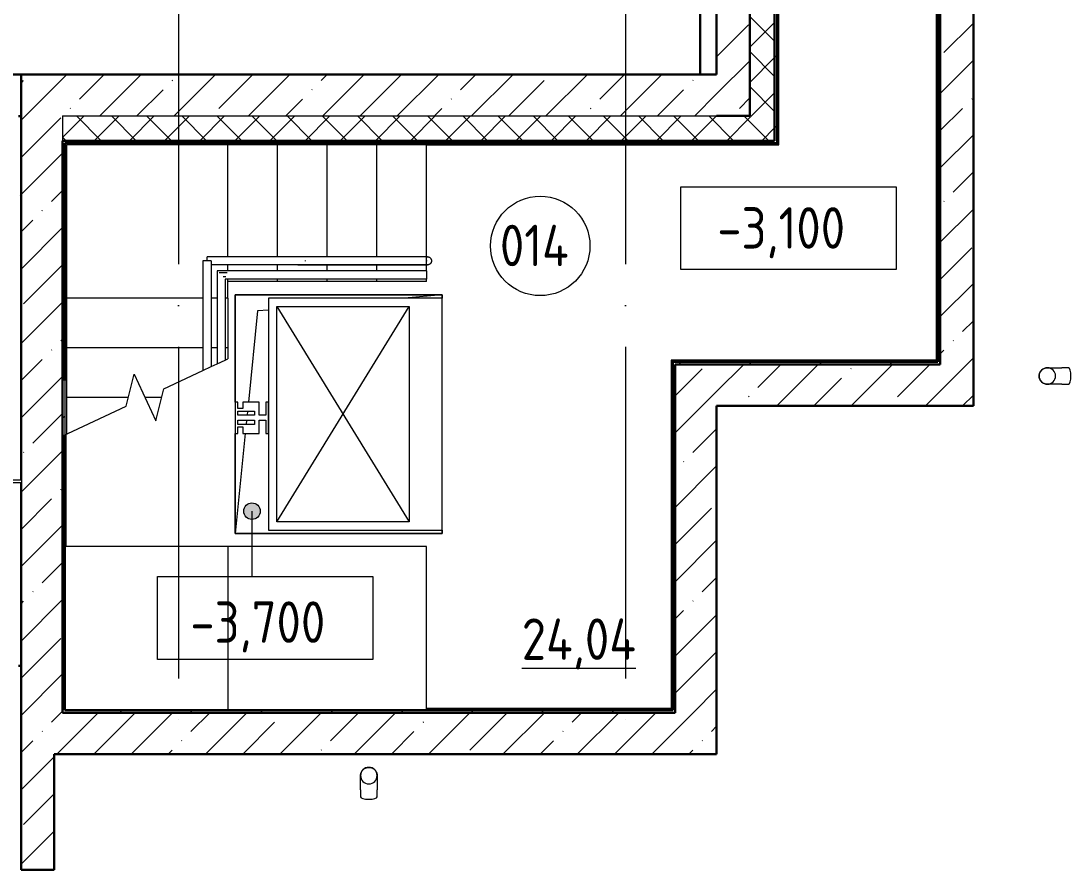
# Model space of a CAD drawing. Header units: millimetres. Extents: x -325553 to 627452, y -28539 to 738858.
# Drawn here: x -180377 to -174037, y 179568 to 184692 of the extents above; entities that cross this region are included whole.
import ezdxf

# ---------------------------------------------------------------- set-up
doc = ezdxf.new("R2010")
doc.units = ezdxf.units.MM
doc.linetypes.add('ADSK_Линия сетки', pattern=[25, 20, -2.5, 0, -2.5])
doc.linetypes.add('штриховаяX2', pattern=[1.5, 1, -0.5])
for name, color, linetype, lineweight in [('RC-Линии_связи-Адресные', 5, 'Continuous', 30), ('Аннотация', 7, 'Continuous', 18), ('Лестницы', 252, 'Continuous', 9), ('Марки помещений', 252, 'Continuous', 20), ('Обобщенные модели', 252, 'Continuous', 18), ('Оборудование', 8, 'Continuous', 18), ('Ограждение', 252, 'Continuous', 9), ('Оси', 252, 'Continuous', 9), ('Отметки', 7, 'Continuous', 9), ('Перекрытие', 252, 'Continuous', 18), ('Стены внутренние', 7, 'Continuous', 18), ('Стены наружные', 7, 'Continuous', 18), ('Стены штриховка', 7, 'Continuous', 9)]:
    doc.layers.add(name, color=color, linetype=linetype, lineweight=lineweight)
doc.styles.add('GOST Common_2', font='', dxfattribs={"width": 0.9, "height": 250})
doc.styles.get('GOST Common_2').set_extended_font_data('GOST type B')
pattern_1 = [(0, (-204731, -798.36), (0, 600), []), (90, (-204731, -798.36), (-600, 4e-14), [])]

# ---------------------------------------------------------------- blocks, each defined once
blk = doc.blocks.new('подвал')
at = {"layer": 'Ограждение', "true_color": 0x636466}
h = blk.add_hatch(dxfattribs=at)
h.set_pattern_fill('FP_22', color=251, style=0, pattern_type=2)
h.set_pattern_definition(pattern_1)
h.paths.add_polyline_path([(-175582, 12376.9), (-175582, 22696.9), (-175592, 22686.9), (-175592, 12386.9)])
h = blk.add_hatch(dxfattribs=at)
h.set_pattern_fill('FP_22', color=251, style=0, pattern_type=2)
h.set_pattern_definition(pattern_1)
h.paths.add_polyline_path([(-176542, 13686.9), (-176542, 20561.9), (-176552, 20551.9), (-176552, 13696.9)])
h = blk.add_hatch(dxfattribs=at)
h.set_pattern_fill('FP_22', color=251, style=0, pattern_type=2)
h.set_pattern_definition(pattern_1)
h.paths.add_polyline_path([(-177543.4, 13686.9), (-176542, 13686.9), (-176552, 13696.9), (-178668.7, 13696.9), (-178668.7, 13686.9)])
h = blk.add_hatch(dxfattribs=at)
h.set_pattern_fill('FP_22', color=251, style=0, pattern_type=2)
h.set_pattern_definition(pattern_1)
h.paths.add_polyline_path([(-177167, 12376.9), (-175582, 12376.9), (-175592, 12386.9), (-177192, 12386.9), (-177182, 12376.9)])
h = blk.add_hatch(dxfattribs=at)
h.set_pattern_fill('FP_22', color=251, style=0, pattern_type=2)
h.set_pattern_definition(pattern_1)
h.paths.add_polyline_path([(-177182, 10274.9), (-177182, 12376.9), (-177192, 12386.9), (-177192, 10284.9)])
h = blk.add_hatch(dxfattribs=at)
h.set_pattern_fill('FP_22', color=251, style=0, pattern_type=2)
h.set_pattern_definition(pattern_1)
h.paths.add_polyline_path([(-180844.2, 11261.9), (-180844.2, 11940.2), (-180852, 11936.6), (-180852, 11261.9)])
h = blk.add_hatch(dxfattribs=at)
h.set_pattern_fill('FP_35', color=251, style=0, pattern_type=2)
h.set_pattern_definition(pattern_1)
h.paths.add_polyline_path([(-177543.4, 10274.9), (-177182, 10274.9), (-177192, 10284.9), (-178668.7, 10284.9), (-178668.7, 10274.9)])
at = {"layer": 'Отметки', "true_color": 0x636466}
h = blk.add_hatch(color=251, dxfattribs=at)
edge = h.paths.add_edge_path()
edge.add_arc((-179722.6, 11476.1), 50, 0, 360)
at = {"layer": 'Аннотация', "color": 251, "lineweight": 20, "true_color": 0x636466}
for p, q in [((-177133.4, 12933.8), (-177133.4, 13433.8)), ((-177133.4, 13433.8), (-175833.4, 13433.8)), ((-175833.4, 13433.8), (-175833.4, 12933.8)), ((-175833.4, 12933.8), (-177133.4, 12933.8)), ((-180293.7, 10581), (-180293.7, 11081)), ((-180293.7, 11081), (-178993.7, 11081)), ((-178993.7, 11081), (-178993.7, 10581)), ((-178993.7, 10581), (-180293.7, 10581))]:
    blk.add_line(p, q, dxfattribs=at)
at = {"layer": 'Лестницы', "color": 251, "true_color": 0x636466}
for p, q in [((-179868.7, 13011.9), (-179868.7, 13686.9)), ((-179868.7, 13011.9), (-179868.7, 13686.9)), ((-179568.7, 13011.9), (-179568.7, 13686.9)), ((-179568.7, 13011.9), (-179568.7, 13686.9)), ((-179268.7, 13011.9), (-179268.7, 13686.9)), ((-179268.7, 13011.9), (-179268.7, 13686.9)), ((-178968.7, 13011.9), (-178968.7, 13686.9)), ((-178968.7, 13011.9), (-178968.7, 13686.9)), ((-178668.7, 13011.9), (-178668.7, 13686.9)), ((-178668.7, 13011.9), (-178668.7, 13686.9)), ((-179868.7, 12926.9), (-179868.7, 12961.9)), ((-179868.7, 12926.9), (-179868.7, 12961.9)), ((-179568.7, 12926.9), (-179568.7, 12961.9)), ((-179568.7, 12926.9), (-179568.7, 12961.9)), ((-179268.7, 12926.9), (-179268.7, 12961.9)), ((-179268.7, 12926.9), (-179268.7, 12961.9)), ((-178968.7, 12926.9), (-178968.7, 12961.9)), ((-178968.7, 12926.9), (-178968.7, 12961.9)), ((-178668.7, 12926.9), (-178668.7, 12961.9)), ((-178668.7, 12926.9), (-178668.7, 12961.9)), ((-179868.7, 12861.9), (-179868.7, 12876.9)), ((-179868.7, 12861.9), (-179868.7, 12876.9)), ((-179568.7, 12861.9), (-179568.7, 12876.9)), ((-179568.7, 12861.9), (-179568.7, 12876.9)), ((-179268.7, 12861.9), (-179268.7, 12876.9)), ((-179268.7, 12861.9), (-179268.7, 12876.9)), ((-178968.7, 12861.9), (-178968.7, 12876.9)), ((-178968.7, 12861.9), (-178968.7, 12876.9)), ((-178668.7, 12861.9), (-178668.7, 12876.9)), ((-178668.7, 12861.9), (-178668.7, 12876.9)), ((-179868.7, 12761.9), (-179868.7, 12861.9)), ((-179568.7, 12861.9), (-179868.7, 12861.9)), ((-179268.7, 12861.9), (-179568.7, 12861.9)), ((-178968.7, 12861.9), (-179268.7, 12861.9)), ((-178668.7, 12861.9), (-178968.7, 12861.9)), ((-180018.7, 12761.9), (-180842, 12761.9)), ((-180018.7, 12761.9), (-180842, 12761.9)), ((-179933.7, 12761.9), (-179968.7, 12761.9)), ((-179933.7, 12761.9), (-179968.7, 12761.9)), ((-179868.7, 12761.9), (-179883.7, 12761.9)), ((-179868.7, 12761.9), (-179883.7, 12761.9)), ((-179868.7, 12761.9), (-179868.7, 12461.9)), ((-180018.7, 12461.9), (-180842, 12461.9)), ((-180018.7, 12461.9), (-180842, 12461.9)), ((-179933.7, 12461.9), (-179968.7, 12461.9)), ((-179933.7, 12461.9), (-179968.7, 12461.9)), ((-179868.7, 12461.9), (-179883.7, 12461.9)), ((-179868.7, 12461.9), (-179883.7, 12461.9)), ((-179868.7, 12461.9), (-179868.7, 12395.1)), ((-179968.7, 12348.4), (-179933.7, 12364.7)), ((-179883.7, 12388.1), (-179868.7, 12395.1)), ((-180482, 12109.1), (-180434.7, 12303.5)), ((-180434.7, 12303.5), (-180302.7, 12020.3)), ((-180255.4, 12214.7), (-180018.7, 12325.1)), ((-180302.7, 12020.3), (-180255.4, 12214.7)), ((-180469.2, 12161.9), (-180842, 12161.9)), ((-180469.2, 12161.9), (-180842, 12161.9)), ((-180268.3, 12161.9), (-180368.7, 12161.9)), ((-180268.3, 12161.9), (-180368.7, 12161.9)), ((-180868.7, 11928.8), (-180482, 12109.1))]:
    blk.add_line(p, q, dxfattribs=at)
at = {"layer": 'Марки помещений', "color": 251, "true_color": 0x636466}
blk.add_circle((-177982.1, 13077), 300, dxfattribs=at)
at = {"layer": 'Обобщенные модели', "color": 251, "true_color": 0x636466}
for p, q in [((-174792.8, 12341.9), (-174833.6, 12341.9)), ((-174833.6, 12241.9), (-174792.8, 12241.9)), ((-179067, 9793.5), (-179067, 9752.8)), ((-178967, 9752.8), (-178967, 9793.5))]:
    blk.add_line(p, q, dxfattribs=at)
at = {"layer": 'Обобщенные модели', "color": 251, "true_color": 0x636466, "flags": 128}
for points in [[(-174970, 12291.9), (-174969.9, 12293.9), (-174969.8, 12295.9), (-174969.6, 12297.9), (-174969.3, 12299.9), (-174969, 12301.8), (-174968.5, 12303.8), (-174968, 12305.7), (-174967.4, 12307.6), (-174966.7, 12309.5), (-174966, 12311.4), (-174965.2, 12313.2), (-174964.3, 12315), (-174963.3, 12316.7), (-174962.3, 12318.5), (-174961.2, 12320.1), (-174960.1, 12321.8), (-174958.8, 12323.3), (-174957.5, 12324.9), (-174956.2, 12326.4), (-174954.8, 12327.8), (-174953.3, 12329.1), (-174951.8, 12330.4), (-174950.2, 12331.7), (-174948.6, 12332.9), (-174947, 12334), (-174945.3, 12335), (-174943.5, 12336), (-174941.7, 12336.9), (-174939.9, 12337.7), (-174938.1, 12338.5), (-174936.2, 12339.2), (-174934.3, 12339.8), (-174932.4, 12340.3), (-174930.4, 12340.8), (-174928.4, 12341.2), (-174926.5, 12341.5), (-174924.5, 12341.7), (-174922.5, 12341.8), (-174920.5, 12341.9), (-174920, 12341.9)], [(-174920, 12341.9), (-174919.9, 12341.9), (-174919.6, 12341.9), (-174919.1, 12341.9), (-174918.4, 12341.9), (-174917.5, 12341.9), (-174916.4, 12341.9), (-174915.1, 12341.9), (-174913.6, 12341.9), (-174911.9, 12341.9), (-174910.1, 12341.9), (-174908, 12341.9), (-174905.8, 12341.9), (-174903.4, 12341.9), (-174900.9, 12341.9), (-174898.1, 12341.9), (-174895.2, 12341.9), (-174892.1, 12341.9), (-174888.9, 12341.9), (-174885.6, 12341.9), (-174882, 12341.9), (-174878.4, 12341.9), (-174874.6, 12341.9), (-174870.7, 12341.9), (-174866.6, 12341.9), (-174862.5, 12341.9), (-174858.2, 12341.9), (-174853.9, 12341.9), (-174849.4, 12341.9), (-174844.9, 12341.9), (-174840.2, 12341.9), (-174835.5, 12341.9), (-174833.6, 12341.9)], [(-174920, 12241.9), (-174921.9, 12241.9), (-174923.9, 12242.1), (-174925.9, 12242.3), (-174927.9, 12242.5), (-174929.9, 12242.9), (-174931.8, 12243.3), (-174933.8, 12243.9), (-174935.7, 12244.4), (-174937.6, 12245.1), (-174939.4, 12245.9), (-174941.2, 12246.7), (-174943, 12247.6), (-174944.8, 12248.5), (-174946.5, 12249.5), (-174948.2, 12250.6), (-174949.8, 12251.8), (-174951.4, 12253), (-174952.9, 12254.3), (-174954.4, 12255.7), (-174955.8, 12257.1), (-174957.2, 12258.5), (-174958.5, 12260), (-174959.7, 12261.6), (-174960.9, 12263.2), (-174962, 12264.9), (-174963.1, 12266.6), (-174964, 12268.3), (-174965, 12270.1), (-174965.8, 12271.9), (-174966.6, 12273.8), (-174967.2, 12275.7), (-174967.9, 12277.6), (-174968.4, 12279.5), (-174968.8, 12281.4), (-174969.2, 12283.4), (-174969.5, 12285.4), (-174969.7, 12287.4), (-174969.9, 12289.4), (-174969.9, 12291.4), (-174970, 12291.9)], [(-174833.6, 12241.9), (-174838.3, 12241.9), (-174843, 12241.9), (-174847.5, 12241.9), (-174852, 12241.9), (-174856.4, 12241.9), (-174860.7, 12241.9), (-174864.9, 12241.9), (-174869, 12241.9), (-174873, 12241.9), (-174876.8, 12241.9), (-174880.5, 12241.9), (-174884.1, 12241.9), (-174887.5, 12241.9), (-174890.8, 12241.9), (-174894, 12241.9), (-174896.9, 12241.9), (-174899.7, 12241.9), (-174902.4, 12241.9), (-174904.8, 12241.9), (-174907.1, 12241.9), (-174909.3, 12241.9), (-174911.2, 12241.9), (-174912.9, 12241.9), (-174914.5, 12241.9), (-174915.9, 12241.9), (-174917, 12241.9), (-174918, 12241.9), (-174918.8, 12241.9), (-174919.4, 12241.9), (-174919.7, 12241.9), (-174919.9, 12241.9), (-174920, 12241.9)], [(-179067, 9879.9), (-179066.9, 9881.9), (-179066.8, 9883.9), (-179066.6, 9885.9), (-179066.3, 9887.9), (-179066, 9889.8), (-179065.5, 9891.8), (-179065, 9893.7), (-179064.4, 9895.6), (-179063.7, 9897.5), (-179063, 9899.4), (-179062.2, 9901.2), (-179061.3, 9903), (-179060.3, 9904.7), (-179059.3, 9906.5), (-179058.2, 9908.1), (-179057.1, 9909.8), (-179055.8, 9911.3), (-179054.5, 9912.9), (-179053.2, 9914.4), (-179051.8, 9915.8), (-179050.3, 9917.1), (-179048.8, 9918.4), (-179047.2, 9919.7), (-179045.6, 9920.9), (-179044, 9922), (-179042.3, 9923), (-179040.5, 9924), (-179038.7, 9924.9), (-179036.9, 9925.7), (-179035.1, 9926.5), (-179033.2, 9927.2), (-179031.3, 9927.8), (-179029.4, 9928.3), (-179027.4, 9928.8), (-179025.4, 9929.2), (-179023.5, 9929.5), (-179021.5, 9929.7), (-179019.5, 9929.8), (-179017.5, 9929.9), (-179017, 9929.9)], [(-179017, 9929.9), (-179015, 9929.9), (-179013, 9929.7), (-179011, 9929.5), (-179009, 9929.3), (-179007, 9928.9), (-179005.1, 9928.5), (-179003.1, 9928), (-179001.2, 9927.4), (-178999.3, 9926.7), (-178997.5, 9926), (-178995.7, 9925.1), (-178993.9, 9924.3), (-178992.1, 9923.3), (-178990.4, 9922.3), (-178988.7, 9921.2), (-178987.1, 9920), (-178985.5, 9918.8), (-178984, 9917.5), (-178982.5, 9916.1), (-178981.1, 9914.7), (-178979.7, 9913.3), (-178978.4, 9911.8), (-178977.2, 9910.2), (-178976, 9908.6), (-178974.9, 9906.9), (-178973.8, 9905.2), (-178972.9, 9903.5), (-178971.9, 9901.7), (-178971.1, 9899.9), (-178970.3, 9898), (-178969.7, 9896.1), (-178969, 9894.2), (-178968.5, 9892.3), (-178968.1, 9890.4), (-178967.7, 9888.4), (-178967.4, 9886.4), (-178967.2, 9884.4), (-178967, 9882.4), (-178967, 9880.4), (-178967, 9879.9)], [(-179067, 9793.5), (-179067, 9798.3), (-179067, 9802.9), (-179067, 9807.5), (-179067, 9812), (-179067, 9816.4), (-179067, 9820.7), (-179067, 9824.9), (-179067, 9829), (-179067, 9832.9), (-179067, 9836.8), (-179067, 9840.5), (-179067, 9844.1), (-179067, 9847.5), (-179067, 9850.8), (-179067, 9853.9), (-179067, 9856.9), (-179067, 9859.7), (-179067, 9862.3), (-179067, 9864.8), (-179067, 9867.1), (-179067, 9869.2), (-179067, 9871.1), (-179067, 9872.9), (-179067, 9874.4), (-179067, 9875.8), (-179067, 9877), (-179067, 9878), (-179067, 9878.7), (-179067, 9879.3), (-179067, 9879.7), (-179067, 9879.9), (-179067, 9879.9)], [(-178967, 9879.9), (-178967, 9879.8), (-178967, 9879.5), (-178967, 9879), (-178967, 9878.3), (-178967, 9877.4), (-178967, 9876.3), (-178967, 9875), (-178967, 9873.6), (-178967, 9871.9), (-178967, 9870), (-178967, 9868), (-178967, 9865.8), (-178967, 9863.4), (-178967, 9860.8), (-178967, 9858.1), (-178967, 9855.2), (-178967, 9852.1), (-178967, 9848.9), (-178967, 9845.5), (-178967, 9842), (-178967, 9838.3), (-178967, 9834.5), (-178967, 9830.6), (-178967, 9826.6), (-178967, 9822.4), (-178967, 9818.2), (-178967, 9813.8), (-178967, 9809.4), (-178967, 9804.8), (-178967, 9800.2), (-178967, 9795.5), (-178967, 9793.5)]]:
    blk.add_lwpolyline(points, dxfattribs=at)
at = {"layer": 'Обобщенные модели', "color": 251, "true_color": 0x636466}
for centre, start, end in [((-174920, 12291.9), 0, 180), ((-174920, 12291.9), 180, 0), ((-179017, 9879.9), 90, 270), ((-179017, 9879.9), 270, 90)]:
    blk.add_arc(centre, 50, start, end, dxfattribs=at)
for centre, major_axis, start_param, end_param in [((-174792.8, 12291.9), (0, 50), 4.712389, 6.283185), ((-174792.8, 12291.9), (0, 50), 3.141593, 4.712389), ((-179017, 9752.8), (50, 0), 3.141593, 4.712389), ((-179017, 9752.8), (50, 0), 4.712389, 6.283185)]:
    blk.add_ellipse(centre, major_axis=major_axis, ratio=0.309017, start_param=start_param, end_param=end_param, dxfattribs=at)
at = {"layer": 'Оборудование', "color": 251, "true_color": 0x636466}
for p, q in [((-179823.4, 12781.9), (-179823.4, 12134.9)), ((-178573.4, 12781.9), (-179823.4, 12781.9)), ((-178573.4, 12761.9), (-179623.4, 12761.9)), ((-179623.4, 12761.9), (-179623.4, 11361.9)), ((-178573.4, 12781.9), (-178802, 12761.9)), ((-178573.4, 12761.9), (-178573.4, 12781.9)), ((-178573.4, 11361.9), (-178573.4, 12761.9)), ((-179689.1, 12684.3), (-179744, 12134.9)), ((-179623.4, 12690), (-179689.1, 12684.3)), ((-179573.4, 11411.9), (-178773.4, 12711.9)), ((-179573.4, 12711.9), (-178773.4, 11411.9)), ((-179573.4, 11411.9), (-179573.4, 12711.9)), ((-179573.4, 12711.9), (-178773.4, 12711.9)), ((-178773.4, 12711.9), (-178773.4, 11411.9)), ((-179808.4, 12134.9), (-179823.4, 12134.9)), ((-179823.4, 12134.9), (-179823.4, 11944.9)), ((-179808.4, 12094.9), (-179808.4, 12134.9)), ((-179723.4, 12134.9), (-179778.4, 12134.9)), ((-179778.4, 12134.9), (-179778.4, 12094.9)), ((-179678.4, 12134.9), (-179723.4, 12134.9)), ((-179678.4, 12054.9), (-179678.4, 12134.9)), ((-179623.4, 12134.9), (-179638.4, 12134.9)), ((-179638.4, 12134.9), (-179638.4, 12054.9)), ((-179623.4, 11944.9), (-179623.4, 12134.9)), ((-179778.4, 12094.9), (-179808.4, 12094.9)), ((-179808.4, 12079.9), (-179708.4, 12079.9)), ((-179808.4, 12054.9), (-179808.4, 12079.9)), ((-179708.4, 12054.9), (-179808.4, 12054.9)), ((-179749.5, 12079.9), (-179752, 12054.9)), ((-179708.4, 12079.9), (-179708.4, 12054.9)), ((-179638.4, 12054.9), (-179678.4, 12054.9)), ((-179808.4, 11999.9), (-179808.4, 12024.9)), ((-179808.4, 12024.9), (-179708.4, 12024.9)), ((-179708.4, 11999.9), (-179808.4, 11999.9)), ((-179808.4, 11944.9), (-179808.4, 11984.9)), ((-179808.4, 11984.9), (-179778.4, 11984.9)), ((-179778.4, 11984.9), (-179778.4, 11944.9)), ((-179755, 12024.9), (-179757.5, 11999.9)), ((-179708.4, 12024.9), (-179708.4, 11999.9)), ((-179678.4, 11944.9), (-179678.4, 12024.9)), ((-179678.4, 12024.9), (-179638.4, 12024.9)), ((-179638.4, 12024.9), (-179638.4, 11944.9)), ((-179763.1, 11944.9), (-179823.4, 11341.9)), ((-179823.4, 11944.9), (-179823.4, 11341.9)), ((-179823.4, 11944.9), (-179808.4, 11944.9)), ((-179778.4, 11944.9), (-179723.4, 11944.9)), ((-179723.4, 11944.9), (-179678.4, 11944.9)), ((-179638.4, 11944.9), (-179623.4, 11944.9)), ((-179623.4, 11361.9), (-178573.4, 11361.9)), ((-178773.4, 11411.9), (-179573.4, 11411.9)), ((-178573.4, 11341.9), (-178573.4, 11361.9)), ((-179823.4, 11341.9), (-178573.4, 11341.9))]:
    blk.add_line(p, q, dxfattribs=at)
at = {"layer": 'Ограждение', "color": 251, "true_color": 0x636466}
for p, q in [((-175592, 22686.9), (-175592, 12386.9)), ((-176542, 13686.9), (-176542, 20561.9)), ((-178668.7, 13696.9), (-178668.7, 13686.9)), ((-176552, 13696.9), (-176542, 13686.9)), ((-176542, 13686.9), (-176552, 13696.9)), ((-180842, 13686.9), (-180842, 13061.9)), ((-179868.7, 13686.9), (-180842, 13686.9)), ((-178668.7, 13686.9), (-179868.7, 13686.9)), ((-178668.7, 13686.9), (-176542, 13686.9)), ((-180842, 13061.9), (-180842, 11941.2)), ((-179993.7, 12986.9), (-179993.7, 13011.9)), ((-179868.7, 13011.9), (-179993.7, 13011.9)), ((-178668, 13011.9), (-179868.7, 13011.9)), ((-178668, 13011.9), (-179445.2, 13011.9)), ((-178668, 12961.9), (-178668, 13011.9)), ((-179968.7, 12986.9), (-180018.7, 12986.9)), ((-180018.7, 12986.9), (-180018.7, 12325.1)), ((-179968.7, 12986.9), (-179968.7, 12348.4)), ((-179868.7, 12961.9), (-179968.7, 12961.9)), ((-178668, 12961.9), (-179868.7, 12961.9)), ((-179445.2, 12961.9), (-178668, 12961.9)), ((-179398.7, 12984.3), (-179398.7, 12989.5)), ((-179933.7, 12926.9), (-179933.7, 12759.9)), ((-179868.7, 12926.9), (-179933.7, 12926.9)), ((-179872.5, 12914.4), (-179921.2, 12914.4)), ((-179880, 12889.4), (-179896.2, 12889.4)), ((-179883.7, 12876.9), (-179883.7, 12759.9)), ((-178668, 12876.9), (-179883.7, 12876.9)), ((-178668, 12926.9), (-179868.7, 12926.9)), ((-178668, 12926.9), (-178668, 12876.9)), ((-179933.7, 12759.9), (-179933.7, 12364.7)), ((-179883.7, 12759.9), (-179883.7, 12388.1)), ((-179933.7, 12364.7), (-179883.7, 12388.1)), ((-179933.7, 12364.7), (-179883.7, 12388.1)), ((-177182, 12376.9), (-177192, 12386.9)), ((-175592, 12386.9), (-177192, 12386.9)), ((-177192, 12386.9), (-177182, 12376.9)), ((-177192, 12386.9), (-177192, 10284.9)), ((-175582, 12376.9), (-175592, 12386.9)), ((-175592, 12386.9), (-175582, 12376.9)), ((-180018.7, 12325.1), (-179968.7, 12348.4)), ((-180852, 12264.9), (-180852, 11936.6)), ((-180852, 11936.6), (-180842, 11941.2)), ((-180844.2, 11261.9), (-180844.2, 11940.2)), ((-181112.2, 11663.9), (-181167.2, 11663.9)), ((-181167.2, 11648.9), (-181112.2, 11648.9)), ((-181112.2, 11656.4), (-181112.2, 11663.9)), ((-181112.2, 11648.9), (-181112.2, 11656.4)), ((-177192, 10284.9), (-178668.7, 10284.9)), ((-177182, 10274.9), (-177192, 10284.9)), ((-177192, 10284.9), (-177182, 10274.9))]:
    blk.add_line(p, q, dxfattribs=at)
at = {"layer": 'Ограждение', "color": 251, "true_color": 0x636466, "flags": 128}
for points in [[(-178663.8, 13011.9), (-178663.8, 13011.9), (-178663.9, 13011.9), (-178664.1, 13011.9), (-178664.3, 13011.9), (-178664.6, 13011.9), (-178664.9, 13011.9), (-178665.3, 13011.9), (-178665.7, 13011.9), (-178666.2, 13011.9), (-178666.8, 13011.9), (-178667.4, 13011.9), (-178668, 13011.9), (-178668.8, 13011.9), (-178669.5, 13011.9), (-178670.4, 13011.9), (-178671.2, 13011.9), (-178672.2, 13011.9), (-178673.1, 13011.9), (-178674.1, 13011.9), (-178675.2, 13011.9), (-178676.3, 13011.9), (-178677.4, 13011.9), (-178678.6, 13011.9), (-178679.8, 13011.9), (-178681.1, 13011.9), (-178681.3, 13011.9)], [(-178667.6, 13011.9), (-178667, 13011.9), (-178666.4, 13011.9), (-178665.9, 13011.9), (-178665.4, 13011.9), (-178665, 13011.9), (-178664.7, 13011.9), (-178664.4, 13011.9), (-178664.1, 13011.9), (-178664, 13011.9), (-178663.9, 13011.9), (-178663.8, 13011.9), (-178663.8, 13011.9)], [(-178663.8, 13011.9), (-178662.8, 13011.9), (-178661.8, 13011.8), (-178660.8, 13011.7), (-178659.8, 13011.6), (-178658.8, 13011.4), (-178657.9, 13011.2), (-178656.9, 13010.9), (-178655.9, 13010.6), (-178655, 13010.3), (-178654.1, 13009.9), (-178653.2, 13009.5), (-178652.3, 13009.1), (-178651.4, 13008.6), (-178650.5, 13008.1), (-178649.7, 13007.5), (-178648.9, 13007), (-178648.1, 13006.3), (-178647.3, 13005.7), (-178646.6, 13005), (-178645.9, 13004.3), (-178645.2, 13003.6), (-178644.5, 13002.8), (-178643.9, 13002.1), (-178643.3, 13001.2), (-178642.8, 13000.4), (-178642.3, 12999.6), (-178641.8, 12998.7), (-178641.3, 12997.8), (-178640.9, 12996.9), (-178640.5, 12996), (-178640.2, 12995), (-178639.9, 12994.1), (-178639.6, 12993.1), (-178639.4, 12992.1), (-178639.2, 12991.2), (-178639, 12990.2), (-178638.9, 12989.2), (-178638.8, 12988.2), (-178638.8, 12987.2), (-178638.8, 12986.9)], [(-178681.3, 12961.9), (-178680, 12961.9), (-178678.8, 12961.9), (-178677.6, 12961.9), (-178676.5, 12961.9), (-178675.4, 12961.9), (-178674.3, 12961.9), (-178673.3, 12961.9), (-178672.3, 12961.9), (-178671.4, 12961.9), (-178670.5, 12961.9), (-178669.7, 12961.9), (-178668.9, 12961.9), (-178668.2, 12961.9), (-178667.5, 12961.9), (-178666.9, 12961.9), (-178666.3, 12961.9), (-178665.8, 12961.9), (-178665.4, 12961.9), (-178665, 12961.9), (-178664.6, 12961.9), (-178664.3, 12961.9), (-178664.1, 12961.9), (-178664, 12961.9), (-178663.9, 12961.9), (-178663.8, 12961.9)], [(-178668, 12988.9), (-178668, 12986.9), (-178668, 12984.9)], [(-178663.8, 12961.9), (-178663.8, 12961.9), (-178663.9, 12961.9), (-178664.1, 12961.9), (-178664.3, 12961.9), (-178664.6, 12961.9), (-178664.9, 12961.9), (-178665.3, 12961.9), (-178665.7, 12961.9), (-178666.2, 12961.9), (-178666.8, 12961.9), (-178667.4, 12961.9), (-178668, 12961.9)], [(-178638.8, 12986.9), (-178638.8, 12985.9), (-178638.9, 12984.9), (-178639, 12983.9), (-178639.1, 12982.9), (-178639.3, 12981.9), (-178639.5, 12981), (-178639.8, 12980), (-178640.1, 12979), (-178640.4, 12978.1), (-178640.8, 12977.2), (-178641.2, 12976.3), (-178641.6, 12975.4), (-178642.1, 12974.5), (-178642.6, 12973.6), (-178643.2, 12972.8), (-178643.8, 12972), (-178644.4, 12971.2), (-178645, 12970.4), (-178645.7, 12969.7), (-178646.4, 12969), (-178647.1, 12968.3), (-178647.9, 12967.6), (-178648.7, 12967), (-178649.5, 12966.4), (-178650.3, 12965.9), (-178651.2, 12965.3), (-178652, 12964.9), (-178652.9, 12964.4), (-178653.8, 12964), (-178654.8, 12963.6), (-178655.7, 12963.3), (-178656.6, 12963), (-178657.6, 12962.7), (-178658.6, 12962.5), (-178659.6, 12962.3), (-178660.6, 12962.1), (-178661.5, 12962), (-178662.5, 12961.9), (-178663.5, 12961.9), (-178663.8, 12961.9)]]:
    blk.add_lwpolyline(points, dxfattribs=at)
at = {"layer": 'Ограждение', "color": 251, "true_color": 0x636466}
for start_param, end_param in [(4.712389, 4.791601), (4.633177, 4.712389)]:
    blk.add_ellipse((-178681.3, 12986.9), major_axis=(0, 25), ratio=0.533794, start_param=start_param, end_param=end_param, dxfattribs=at)
at = {"layer": 'Оси', "color": 251, "linetype": 'ADSK_Линия сетки', "ltscale": 100, "true_color": 0x636466}
for p, q in [((-180167, 29967.6), (-180167, 10061.9)), ((-177467, 29967.6), (-177467, 10061.9))]:
    blk.add_line(p, q, dxfattribs=at)
at = {"layer": 'Отметки', "color": 251, "lineweight": 20, "true_color": 0x636466}
for p, q in [((-179722.6, 11476.1), (-179722.6, 11081)), ((-179722.6, 11081), (-179643.7, 11081))]:
    blk.add_line(p, q, dxfattribs=at)
at = {"layer": 'Отметки', "color": 251, "true_color": 0x636466}
blk.add_circle((-179722.6, 11476.1), 50, dxfattribs=at)
at = {"layer": 'Перекрытие', "color": 251, "true_color": 0x636466}
for p, q in [((-179823.4, 12134.9), (-179823.4, 12781.9)), ((-179823.4, 12781.9), (-178573.4, 12781.9)), ((-178573.4, 12781.9), (-178573.4, 12761.9)), ((-179823.4, 11341.9), (-179823.4, 11944.9)), ((-178573.4, 11361.9), (-178573.4, 11341.9)), ((-178573.4, 11341.9), (-179823.4, 11341.9)), ((-178668.7, 11261.9), (-180852, 11261.9)), ((-179868.7, 11261.9), (-179868.7, 10274.9)), ((-178668.7, 10274.9), (-178668.7, 11261.9))]:
    blk.add_line(p, q, dxfattribs=at)
at = {"layer": 'Стены внутренние', "color": 251, "lineweight": 30, "true_color": 0x636466}
for p, q in [((-176567, 13711.9), (-176567, 20536.9)), ((-180867, 13711.9), (-176567, 13711.9))]:
    blk.add_line(p, q, dxfattribs=at)
at = {"layer": 'Стены внутренние', "color": 251, "linetype": 'Continuous', "lineweight": 9, "true_color": 0x636466}
for p, q in [((-176567, 14312.5), (-176717, 14462.5)), ((-176717, 14275.6), (-176567, 14425.6)), ((-176567, 14100.4), (-176717, 14250.4)), ((-176717, 14063.5), (-176567, 14213.5)), ((-176567, 13888.3), (-176717, 14038.3)), ((-176717, 13851.3), (-176567, 14001.3)), ((-180867, 13731.9), (-180736.9, 13861.9)), ((-180633.2, 13711.9), (-180783.2, 13861.9)), ((-180674.8, 13711.9), (-180524.8, 13861.9)), ((-180421.1, 13711.9), (-180571.1, 13861.9)), ((-180462.6, 13711.9), (-180312.6, 13861.9)), ((-180208.9, 13711.9), (-180358.9, 13861.9)), ((-180250.5, 13711.9), (-180100.5, 13861.9)), ((-179996.8, 13711.9), (-180146.8, 13861.9)), ((-180038.4, 13711.9), (-179888.4, 13861.9)), ((-179784.7, 13711.9), (-179934.7, 13861.9)), ((-179826.2, 13711.9), (-179676.2, 13861.9)), ((-179572.6, 13711.9), (-179722.6, 13861.9)), ((-179614.1, 13711.9), (-179464.1, 13861.9)), ((-179360.4, 13711.9), (-179510.4, 13861.9)), ((-179402, 13711.9), (-179252, 13861.9)), ((-179148.3, 13711.9), (-179298.3, 13861.9)), ((-179189.8, 13711.9), (-179039.8, 13861.9)), ((-178936.2, 13711.9), (-179086.2, 13861.9)), ((-178977.7, 13711.9), (-178827.7, 13861.9)), ((-178724, 13711.9), (-178874, 13861.9)), ((-178765.6, 13711.9), (-178615.6, 13861.9)), ((-178511.9, 13711.9), (-178661.9, 13861.9)), ((-178553.4, 13711.9), (-178403.4, 13861.9)), ((-178299.8, 13711.9), (-178449.8, 13861.9)), ((-178341.3, 13711.9), (-178191.3, 13861.9)), ((-178087.6, 13711.9), (-178237.6, 13861.9)), ((-178129.2, 13711.9), (-177979.2, 13861.9)), ((-177875.5, 13711.9), (-178025.5, 13861.9)), ((-177917, 13711.9), (-177767, 13861.9)), ((-177663.4, 13711.9), (-177813.4, 13861.9)), ((-177704.9, 13711.9), (-177554.9, 13861.9)), ((-177451.2, 13711.9), (-177601.2, 13861.9)), ((-177492.8, 13711.9), (-177342.8, 13861.9)), ((-177239.1, 13711.9), (-177389.1, 13861.9)), ((-177280.6, 13711.9), (-177130.6, 13861.9)), ((-177027, 13711.9), (-177177, 13861.9)), ((-177068.5, 13711.9), (-176918.5, 13861.9)), ((-176814.8, 13711.9), (-176964.8, 13861.9)), ((-176856.4, 13711.9), (-176717, 13851.3)), ((-176717, 13826.2), (-176752.7, 13861.9)), ((-176602.7, 13711.9), (-176717, 13826.2)), ((-176644.3, 13711.9), (-176567, 13789.2)), ((-180845.3, 13711.9), (-180867, 13733.5))]:
    blk.add_line(p, q, dxfattribs=at)
at = {"layer": 'Стены наружные', "color": 251, "lineweight": 30, "true_color": 0x636466}
for p, q in [((-175367, 12111.9), (-175367, 22911.9)), ((-175567, 22711.9), (-175567, 12361.9)), ((-175582, 22696.9), (-175582, 12376.9)), ((-176552, 13696.9), (-176552, 20551.9)), ((-177017, 14111.9), (-177017, 20386.9)), ((-176717, 13861.9), (-176717, 20386.9)), ((-176917, 20136.9), (-176917, 14111.9)), ((-176917, 14111.9), (-182202, 14111.9)), ((-181117, 11663.9), (-181117, 14111.9)), ((-181117, 13859.9), (-181132, 13859.9)), ((-176917, 13861.9), (-176717, 13861.9)), ((-180867, 10259.9), (-180867, 13711.9)), ((-180852, 12264.4), (-180852, 13696.9)), ((-180852, 13696.9), (-176552, 13696.9)), ((-177182, 12376.9), (-177182, 10274.9)), ((-175582, 12376.9), (-177182, 12376.9)), ((-177167, 12361.9), (-177167, 10259.9)), ((-175567, 12361.9), (-177167, 12361.9)), ((-176917, 10009.9), (-176917, 12111.9)), ((-176917, 12111.9), (-175367, 12111.9)), ((-180852, 10274.9), (-180852, 11936.6)), ((-181117, 9310.4), (-181117, 11648.9)), ((-181132, 10541.9), (-181117, 10541.9)), ((-177182, 10274.9), (-180852, 10274.9)), ((-177167, 10259.9), (-180867, 10259.9)), ((-180917, 10009.9), (-176917, 10009.9)), ((-180917, 9310.4), (-180917, 10009.9)), ((-181117, 9310.4), (-180917, 9310.4))]:
    blk.add_line(p, q, dxfattribs=at)
at = {"layer": 'Стены наружные', "color": 251, "linetype": 'Continuous', "lineweight": 9, "true_color": 0x636466}
for p, q in [((-176917, 14218.8), (-176723.8, 14411.9)), ((-175545.1, 14243.6), (-175367, 14421.8)), ((-175582, 14349.9), (-175567, 14364.9)), ((-176567, 14213.5), (-176552, 14228.5)), ((-176917, 13994.3), (-176717, 14194.3)), ((-175567, 13997.2), (-175367, 14197.2)), ((-181117, 13835.4), (-180867, 14085.4)), ((-181117, 14059.9), (-181101.7, 14075.2)), ((-180867, 14085.4), (-180840.4, 14111.9)), ((-180764.9, 13962.9), (-180615.9, 14111.9)), ((-180641.4, 13861.9), (-180391.4, 14111.9)), ((-180203.6, 14075.2), (-180201.3, 14077.6)), ((-180192.4, 13861.9), (-179942.4, 14111.9)), ((-179923, 13906.8), (-179717.9, 14111.9)), ((-179743.4, 13861.9), (-179493.4, 14111.9)), ((-179305.6, 14075.2), (-179268.9, 14111.9)), ((-179294.4, 13861.9), (-179044.4, 14111.9)), ((-179069.9, 13861.9), (-178819.9, 14111.9)), ((-178845.4, 13861.9), (-178595.4, 14111.9)), ((-178463.7, 14019.1), (-178370.9, 14111.9)), ((-178396.4, 13861.9), (-178146.4, 14111.9)), ((-178171.9, 13861.9), (-177958.6, 14075.2)), ((-177947.4, 13861.9), (-177697.4, 14111.9)), ((-177621.8, 13962.9), (-177472.9, 14111.9)), ((-177498.3, 13861.9), (-177248.3, 14111.9)), ((-177060.6, 14075.2), (-177058.2, 14077.6)), ((-180416.9, 13861.9), (-180259.8, 14019.1)), ((-179361.7, 14019.1), (-179359.4, 14021.4)), ((-177273.8, 13861.9), (-177116.7, 14019.1)), ((-179518.9, 13861.9), (-179417.9, 13962.9)), ((-178519.9, 13962.9), (-178517.5, 13965.3)), ((-177049.3, 13861.9), (-176917, 13994.3)), ((-176779.9, 13906.8), (-176717, 13969.8)), ((-175376.8, 13962.9), (-175374.4, 13965.3)), ((-180821, 13906.8), (-180818.7, 13909.2)), ((-178620.9, 13861.9), (-178576, 13906.8)), ((-177678, 13906.8), (-177675.6, 13909.2)), ((-175582, 13925.7), (-175567, 13940.7)), ((-175567, 13772.7), (-175432.9, 13906.8)), ((-181117, 13610.9), (-180877.2, 13850.7)), ((-176567, 13789.2), (-176552, 13804.2)), ((-180477.6, 13696.9), (-180462.6, 13711.9)), ((-180053.4, 13696.9), (-180038.4, 13711.9)), ((-179629.1, 13696.9), (-179614.1, 13711.9)), ((-179204.8, 13696.9), (-179189.8, 13711.9)), ((-178780.6, 13696.9), (-178765.6, 13711.9)), ((-178356.3, 13696.9), (-178341.3, 13711.9)), ((-177932, 13696.9), (-177917, 13711.9)), ((-177507.8, 13696.9), (-177492.8, 13711.9)), ((-177083.5, 13696.9), (-177068.5, 13711.9)), ((-176659.3, 13696.9), (-176644.3, 13711.9)), ((-175567, 13548.2), (-175367, 13748.2)), ((-181117, 13386.4), (-180867, 13636.4)), ((-175582, 13501.4), (-175567, 13516.4)), ((-175489, 13401.7), (-175367, 13523.7)), ((-181117, 13385.2), (-181122, 13376.5)), ((-180933.3, 13345.5), (-180867, 13411.9)), ((-180867, 13307.6), (-180852, 13322.6)), ((-175545.1, 13345.5), (-175542.8, 13347.9)), ((-180989.4, 13289.4), (-180987.1, 13291.8)), ((-175567, 13099.2), (-175367, 13299.2)), ((-181117, 13161.9), (-181045.5, 13233.3)), ((-181117, 12937.4), (-180867, 13187.4)), ((-175582, 13077.2), (-175567, 13092.2)), ((-175567, 12874.7), (-175376.8, 13064.9)), ((-181101.7, 12728.1), (-180867, 12962.9)), ((-180867, 12883.3), (-180852, 12898.3)), ((-175567, 12650.2), (-175367, 12850.2)), ((-181117, 12488.4), (-180867, 12738.4)), ((-175582, 12652.9), (-175567, 12667.9)), ((-175432.9, 12559.8), (-175367, 12625.7)), ((-180877.2, 12503.6), (-180867, 12513.9)), ((-175489, 12503.6), (-175486.6, 12506)), ((-180933.3, 12447.5), (-180930.9, 12449.9)), ((-180867, 12459.1), (-180852, 12474.1)), ((-175567, 12425.7), (-175545.1, 12447.5)), ((-181117, 12263.9), (-180989.4, 12391.4)), ((-177145.7, 12361.9), (-177130.7, 12376.9)), ((-176721.5, 12361.9), (-176706.5, 12376.9)), ((-176297.2, 12361.9), (-176282.2, 12376.9)), ((-175872.9, 12361.9), (-175857.9, 12376.9)), ((-175406.2, 12361.9), (-175367, 12401.2)), ((-177182, 12325.7), (-177167, 12340.7)), ((-177167, 12172.7), (-177004.4, 12335.3)), ((-176917, 12198.2), (-176753.3, 12361.9)), ((-176667.7, 12223), (-176528.8, 12361.9)), ((-176554.3, 12111.9), (-176304.3, 12361.9)), ((-176106.4, 12335.3), (-176104, 12337.6)), ((-176105.3, 12111.9), (-175855.3, 12361.9)), ((-175825.8, 12166.9), (-175630.7, 12361.9)), ((-175656.2, 12111.9), (-175406.2, 12361.9)), ((-181117, 12039.4), (-180867, 12289.4)), ((-176329.8, 12111.9), (-176162.5, 12279.1)), ((-177167, 11948.2), (-176917, 12198.2)), ((-175431.7, 12111.9), (-175367, 12176.7)), ((-176723.8, 12166.9), (-176721.4, 12169.3)), ((-175880.7, 12111.9), (-175879.5, 12113.1)), ((-181045.5, 11886.2), (-180867, 12064.8)), ((-180867, 12034.8), (-180852, 12049.8)), ((-177060.6, 11830.1), (-176917, 11973.7)), ((-177182, 11901.4), (-177167, 11916.4)), ((-181117, 11590.3), (-180867, 11840.3)), ((-181101.7, 11830.1), (-181099.3, 11832.5)), ((-177167, 11499.2), (-176917, 11749.2)), ((-177116.7, 11774), (-177114.3, 11776.4)), ((-180877.2, 11605.6), (-180874.8, 11608)), ((-180867, 11610.5), (-180852, 11625.5)), ((-181117, 11365.8), (-180933.3, 11549.5)), ((-177182, 11477.2), (-177167, 11492.2)), ((-177167, 11274.7), (-176948.3, 11493.4)), ((-181117, 11141.3), (-180867, 11391.3)), ((-177167, 11050.2), (-176917, 11300.2)), ((-180989.4, 11044.3), (-180867, 11166.8)), ((-180867, 11186.3), (-180852, 11201.3)), ((-177182, 11052.9), (-177167, 11067.9)), ((-177004.4, 10988.2), (-176917, 11075.7)), ((-181045.5, 10988.2), (-181043.2, 10990.6)), ((-181117, 10692.3), (-180867, 10942.3)), ((-181117, 10916.8), (-181101.7, 10932.1)), ((-177060.6, 10932.1), (-177058.2, 10934.5)), ((-177167, 10825.7), (-177116.7, 10876)), ((-177167, 10601.2), (-176917, 10851.2)), ((-180867, 10762), (-180852, 10777)), ((-181117, 10467.8), (-180877.2, 10707.6)), ((-177182, 10628.6), (-177167, 10643.6)), ((-177167, 10376.7), (-176917, 10626.7)), ((-181117, 10243.3), (-180867, 10493.3)), ((-177059.2, 10259.9), (-176917, 10402.2)), ((-180867, 10337.7), (-180852, 10352.7)), ((-180520.5, 10259.9), (-180505.5, 10274.9)), ((-180096.3, 10259.9), (-180081.3, 10274.9)), ((-179672, 10259.9), (-179657, 10274.9)), ((-179247.7, 10259.9), (-179232.7, 10274.9)), ((-178823.5, 10259.9), (-178808.5, 10274.9)), ((-178399.2, 10259.9), (-178384.2, 10274.9)), ((-177974.9, 10259.9), (-177959.9, 10274.9)), ((-177550.7, 10259.9), (-177535.7, 10274.9)), ((-180933.3, 10202.5), (-180867, 10268.8)), ((-180867, 10044.3), (-180651.3, 10259.9)), ((-180676.8, 10009.9), (-180428.2, 10258.6)), ((-180452.3, 10009.9), (-180202.3, 10259.9)), ((-180091.4, 10146.3), (-179977.8, 10259.9)), ((-180003.3, 10009.9), (-179753.3, 10259.9)), ((-179554.3, 10009.9), (-179304.3, 10259.9)), ((-179530.1, 10258.6), (-179528.8, 10259.9)), ((-179249.5, 10090.2), (-179079.8, 10259.9)), ((-179105.3, 10009.9), (-178855.3, 10259.9)), ((-178656.3, 10009.9), (-178406.3, 10259.9)), ((-178632.1, 10258.6), (-178630.8, 10259.9)), ((-178407.6, 10034.1), (-178181.8, 10259.9)), ((-178207.3, 10009.9), (-177957.3, 10259.9)), ((-177790.2, 10202.5), (-177732.7, 10259.9)), ((-177758.2, 10009.9), (-177508.2, 10259.9)), ((-177533.7, 10009.9), (-177285.1, 10258.6)), ((-177309.2, 10009.9), (-177059.2, 10259.9)), ((-180989.4, 10146.3), (-180987.1, 10148.7)), ((-179778.8, 10009.9), (-179586.3, 10202.5)), ((-178880.8, 10009.9), (-178744.4, 10146.3)), ((-178688.2, 10202.5), (-178685.9, 10204.8)), ((-177846.3, 10146.3), (-177844, 10148.7)), ((-176948.3, 10146.3), (-176917, 10177.7)), ((-181117, 10018.8), (-181045.5, 10090.2)), ((-180147.5, 10090.2), (-180145.2, 10092.6)), ((-177982.7, 10009.9), (-177902.5, 10090.2)), ((-177004.4, 10090.2), (-177002.1, 10092.6)), ((-180901.3, 10009.9), (-180867, 10044.3)), ((-180227.8, 10009.9), (-180203.6, 10034.1)), ((-179305.6, 10034.1), (-179303.3, 10036.4)), ((-177084.7, 10009.9), (-177060.6, 10034.1)), ((-181117, 9794.3), (-180917, 9994.3)), ((-181101.7, 9585.1), (-180917, 9769.8)), ((-181117, 9345.3), (-180917, 9545.3))]:
    blk.add_line(p, q, dxfattribs=at)
at = {"layer": 'Стены наружные', "color": 251, "true_color": 0x636466}
blk.add_line((-179823.4, 11343.9), (-178573.4, 11343.9), dxfattribs=at)
at = {"layer": 'Стены штриховка', "color": 251, "true_color": 0x636466}
for q in [(-176917, 13861.9), (-180867, 13711.9)]:
    blk.add_line((-180867, 13861.9), q, dxfattribs=at)
at = {"layer": 'Марки помещений', "color": 251, "true_color": 0x636466, "style": 'GOST Common_2', "width": 0.9}
for s, p in [('014', (-178225.6, 12954.7)), ('%%U24,04', (-178093.6, 10578.6))]:
    blk.add_text(s, height=250, dxfattribs=at).set_placement(p)
at = {"layer": 'Отметки', "color": 251, "true_color": 0x636466, "style": 'GOST Common_2', "width": 0.9}
for s, p in [('-3,100', (-176913.2, 13060.5)), ('-3,700', (-180094.8, 10681.5))]:
    blk.add_text(s, height=250, dxfattribs=at).set_placement(p)

msp = doc.modelspace()

# ---------------------------------------------------------------- block references
at = {"layer": 'RC-Линии_связи-Адресные', "color": 92, "linetype": 'штриховаяX2', "ltscale": 2}
msp.add_blockref('подвал', (740.6, 170258), dxfattribs=at)

doc.saveas('drawing.dxf')
